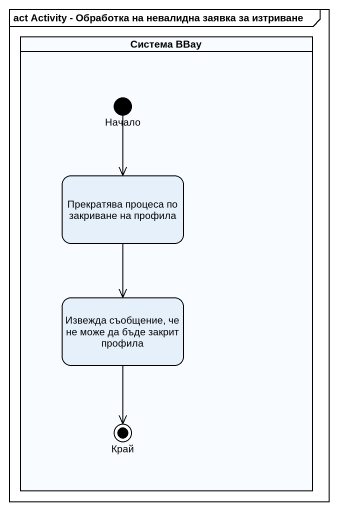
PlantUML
@startuml
mainframe act Activity - Обработка на невалидна заявка за изтриване
hide empty description
state "Система BBay" as Система_BBay <<partition>> {
  state Начало <<start>>
  state "Прекратява процеса по закриване на профила" as Прекратява_процеса_по
  state "Извежда съобщение, че не може да бъде закрит профила" as Извежда_съобщение_че_не
  state Край <<end>>
}
Начало --> Прекратява_процеса_по
Прекратява_процеса_по --> Извежда_съобщение_че_не
Извежда_съобщение_че_не --> Край
@enduml
